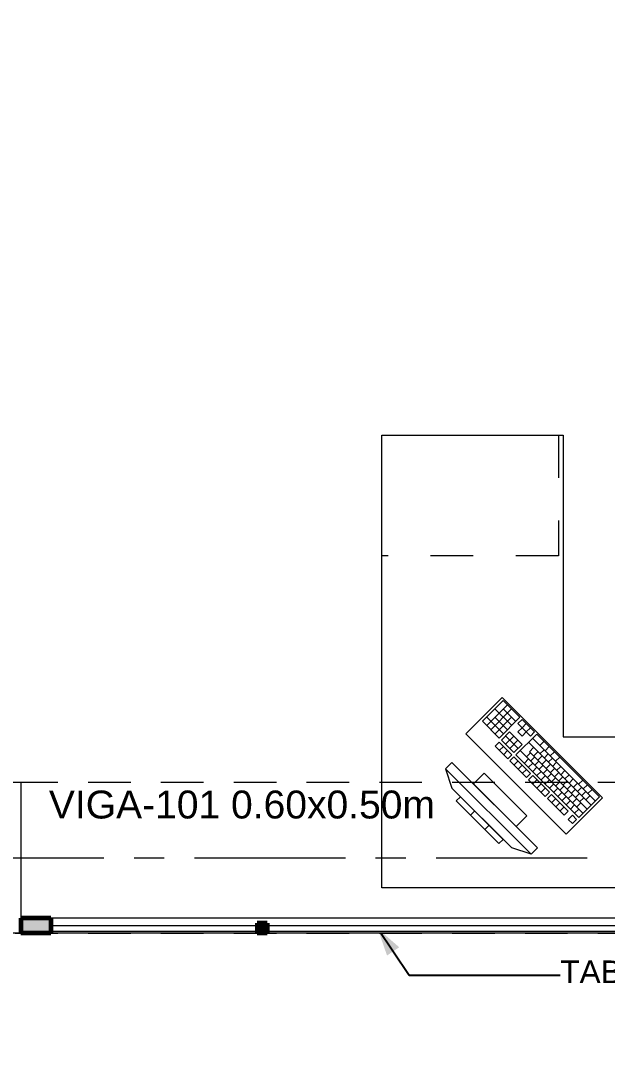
# Model space of a CAD drawing. Header units: inches. Extents: x -38 to 5698, y -33 to 92.
# Drawn here: x 287.57 to 289.513, y 29.302 to 32.724 of the extents above; entities that cross this region are included whole.
import ezdxf

# ---------------------------------------------------------------- set-up
doc = ezdxf.new("R2010")
doc.units = ezdxf.units.IN
doc.header["$MEASUREMENT"] = 0
doc.set_wipeout_variables(frame=1)
for name, pattern in [('Hidden Line', [0.195611, 0.141111, -0.0545]), ('Punto & Raya', [0.65, 0.5, -0.075, 0, -0.075]), ('Rayas', [0.282222, 0.141111, -0.141111]), ('Wipeout_Contour', [1, 0, -1])]:
    doc.linetypes.add(name, pattern=pattern)
for name, color, linetype in [('02 _ ARQ _ ALB _ Ejes Generales', 7, 'Continuous'), ('02 _ ARQ _ ZON _ Espacio.3D', 7, 'Continuous'), ('08 _ STR _ EXT _ 09 Vigas', 7, 'Continuous'), ('Acabado - Muros', 7, 'Continuous'), ('Interior - Mobiliario', 7, 'Continuous'), ('Notas - Etiquetas', 251, 'Continuous')]:
    doc.layers.add(name, color=color, linetype=linetype)
doc.styles.add('Estilo_Generado_4', font='swisse.ttf')
doc.dimstyles.new('Estilo_Generado__8', dxfattribs={"dimtxt": 0.18, "dimasz": 0.0912, "dimexe": 0.18, "dimexo": 0.0625, "dimgap": 0, "dimtad": 0, "dimtih": 1, "dimtoh": 1, "dimdec": 4, "dimzin": 0, "dimdsep": 46, "dimcen": 0.09, "dimadec": 0, "dimazin": 0, "dimtfac": 1, "dimtdec": 4, "dimtmove": 0, "dimatfit": 3, "dimldrblk": 'ARROWHEAD_5', "dimfxl": 1, "dimtolj": 1, "dimtzin": 0, "dimarcsym": 0})

# ---------------------------------------------------------------- blocks, each defined once
blk = doc.blocks.new('ARROWHEAD_5')
at = {"linetype": 'Continuous', "lineweight": 0}
blk.add_hatch(color=0, dxfattribs=at).paths.add_polyline_path([(-1, 0.2679), (0, 0), (-1, -0.2679)])
at = {"color": 0, "linetype": 'Continuous', "lineweight": 0}
blk.add_line((0, 0), (-1, 0), dxfattribs=at)

msp = doc.modelspace()

# ---------------------------------------------------------------- linework, layer by layer
at = {"layer": '02 _ ARQ _ ALB _ Ejes Generales', "color": 252, "linetype": 'Punto & Raya', "lineweight": 13}
msp.add_line((283.3454, 29.95), (332.07, 29.95), dxfattribs=at)
at = {"layer": '02 _ ARQ _ ZON _ Espacio.3D', "color": 254, "linetype": 'Continuous', "lineweight": 0, "flags": 128}
msp.add_lwpolyline([(285.82, 33.75), (285.8201, 29.75), (286.57, 29.7499), (286.57, 30.7), (287.07, 30.7), (287.07, 30.2), (287.57, 30.2), (287.57, 29.75), (293.57, 29.75), (293.57, 31.0002), (294.07, 31.0001), (294.07, 30.2), (294.47, 30.1999), (294.47, 29.75), (300.57, 29.75)], dxfattribs=at)
msp.add_lwpolyline([(294.47, 29.7), (285.82, 29.7), (285.82, 26.6), (295.5202, 26.6), (295.5202, 29.7)], close=True, dxfattribs=at)
at = {"layer": '08 _ STR _ EXT _ 09 Vigas', "color": 251, "linetype": 'Hidden Line', "lineweight": 13}
for p, q in [((287.07, 30.2), (293.57, 30.2)), ((287.07, 29.7), (307.57, 29.7))]:
    msp.add_line(p, q, dxfattribs=at)
at = {"layer": 'Acabado - Muros', "color": 7, "linetype": 'Continuous', "lineweight": 60}
msp.add_line((287.57, 29.75), (287.57, 29.7), dxfattribs=at)
at = {"layer": 'Interior - Mobiliario', "color": 175, "linetype": 'Rayas', "lineweight": 13}
for p, q in [((289.3509, 31.35), (289.3509, 30.95)), ((289.3509, 30.95), (288.7659, 30.95))]:
    msp.add_line(p, q, dxfattribs=at)
at = {"layer": 'Interior - Mobiliario', "color": 175, "linetype": 'Continuous', "lineweight": 13}
for p, q in [((289.1679, 30.4705), (289.0993, 30.4019)), ((289.2233, 30.4151), (289.1679, 30.4705)), ((289.1818, 30.4566), (289.1132, 30.3881)), ((289.1956, 30.4428), (289.127, 30.3742)), ((289.1959, 30.3877), (289.1405, 30.443)), ((289.2096, 30.4014), (289.168, 30.4429)), ((289.0993, 30.4019), (289.1547, 30.3465)), ((289.1684, 30.3602), (289.1131, 30.4156)), ((289.1822, 30.3739), (289.1406, 30.4155)), ((289.1957, 30.4152), (289.1409, 30.3604)), ((289.1547, 30.3465), (289.2233, 30.4151)), ((289.2302, 30.4082), (289.2165, 30.3944)), ((289.2165, 30.3944), (289.2304, 30.3806)), ((289.2718, 30.3666), (289.2302, 30.4082)), ((289.2441, 30.3943), (289.2304, 30.3806)), ((289.1891, 30.367), (289.1617, 30.3396)), ((289.2306, 30.3255), (289.1891, 30.367)), ((289.2787, 30.3597), (289.2101, 30.2911)), ((289.2304, 30.3806), (289.2166, 30.3669)), ((289.2166, 30.3669), (289.2305, 30.353)), ((289.2442, 30.3667), (289.2304, 30.3806)), ((289.2305, 30.353), (289.2442, 30.3667)), ((289.2579, 30.3805), (289.2442, 30.3667)), ((289.2442, 30.3667), (289.2581, 30.3529)), ((289.2581, 30.3529), (289.2718, 30.3666)), ((289.4864, 30.152), (289.2787, 30.3597)), ((289.1548, 30.3327), (289.1411, 30.319)), ((289.1963, 30.2912), (289.1548, 30.3327)), ((289.1617, 30.3396), (289.2032, 30.298)), ((289.2169, 30.3118), (289.1754, 30.3533)), ((289.2029, 30.3532), (289.1755, 30.3257)), ((289.2168, 30.3393), (289.1894, 30.3119)), ((289.2032, 30.298), (289.2306, 30.3255)), ((289.459, 30.1245), (289.2513, 30.3323)), ((289.4727, 30.1383), (289.265, 30.346)), ((289.3029, 30.3355), (289.2892, 30.3217)), ((289.1411, 30.319), (289.1826, 30.2775)), ((289.1686, 30.3189), (289.1549, 30.3052)), ((289.1825, 30.305), (289.1688, 30.2913)), ((289.1826, 30.2775), (289.1963, 30.2912)), ((289.2101, 30.2911), (289.4178, 30.0834)), ((289.4316, 30.0971), (289.2238, 30.3048)), ((289.2583, 30.2978), (289.2446, 30.2841)), ((289.2686, 30.315), (289.2549, 30.3012)), ((289.4453, 30.1108), (289.2549, 30.3012)), ((289.2824, 30.3011), (289.2687, 30.2874)), ((289.2963, 30.2873), (289.2826, 30.2735)), ((289.3031, 30.3079), (289.2893, 30.2942)), ((289.3169, 30.294), (289.3032, 30.2803)), ((289.3202, 30.3181), (289.3065, 30.3044)), ((289.3375, 30.3008), (289.3238, 30.2871)), ((288.9982, 30.2652), (288.977, 30.2439)), ((289.2811, 29.9823), (288.9982, 30.2652)), ((289.2033, 30.2843), (289.1896, 30.2706)), ((289.1896, 30.2706), (289.2449, 30.2152)), ((289.2587, 30.2289), (289.2033, 30.2843)), ((289.2171, 30.2704), (289.2034, 30.2567)), ((289.231, 30.2566), (289.2172, 30.2429)), ((289.2515, 30.2771), (289.2378, 30.2634)), ((289.2654, 30.2633), (289.2517, 30.2496)), ((289.2722, 30.2839), (289.2585, 30.2702)), ((289.286, 30.2701), (289.2723, 30.2564)), ((289.2999, 30.2562), (289.2862, 30.2425)), ((289.3101, 30.2734), (289.2964, 30.2597)), ((289.324, 30.2596), (289.3103, 30.2458)), ((289.3308, 30.2802), (289.317, 30.2665)), ((289.3446, 30.2664), (289.3309, 30.2526)), ((289.3549, 30.2835), (289.3411, 30.2698)), ((289.3585, 30.2525), (289.3447, 30.2388)), ((288.977, 30.2439), (289.2599, 29.9611)), ((288.977, 30.2439), (288.9982, 30.1803)), ((289.1043, 30.2298), (289.069, 30.1944)), ((289.2457, 30.0884), (289.1043, 30.2298)), ((289.2448, 30.2427), (289.2311, 30.229)), ((289.2449, 30.2152), (289.2587, 30.2289)), ((289.2656, 30.222), (289.2519, 30.2082)), ((289.2792, 30.2494), (289.2655, 30.2357)), ((289.321, 30.1666), (289.2656, 30.222)), ((289.2931, 30.2356), (289.2794, 30.2219)), ((289.3069, 30.2217), (289.2932, 30.208)), ((289.3137, 30.2424), (289.3, 30.2287)), ((289.3276, 30.2285), (289.3138, 30.2148)), ((289.3378, 30.2457), (289.3241, 30.232)), ((289.3517, 30.2319), (289.3379, 30.2182)), ((289.3655, 30.218), (289.3518, 30.2043)), ((289.3723, 30.2387), (289.3586, 30.2249)), ((289.3861, 30.2248), (289.3724, 30.2111)), ((289.069, 30.1944), (289.2104, 30.053)), ((289.2519, 30.2082), (289.3073, 30.1528)), ((289.2794, 30.2081), (289.2657, 30.1944)), ((289.2933, 30.1943), (289.2796, 30.1805)), ((289.3208, 30.2079), (289.3071, 30.1942)), ((289.3346, 30.1941), (289.3209, 30.1803)), ((289.3414, 30.2147), (289.3277, 30.201)), ((289.3553, 30.2008), (289.3415, 30.1871)), ((289.3691, 30.187), (289.3554, 30.1733)), ((289.3794, 30.2042), (289.3656, 30.1905)), ((289.3932, 30.1903), (289.3795, 30.1766)), ((289.4, 30.211), (289.3863, 30.1972)), ((289.4138, 30.1971), (289.4001, 30.1834)), ((289.431, 30.2074), (289.4173, 30.1937)), ((289.4466, 30.1918), (289.4329, 30.1781)), ((289.1962, 29.9823), (288.9982, 30.1803)), ((289.0265, 30.152), (289.0124, 30.1379)), ((289.168, 30.0106), (289.0265, 30.152)), ((289.3071, 30.1804), (289.2934, 30.1667)), ((289.3073, 30.1528), (289.321, 30.1666)), ((289.3279, 30.1596), (289.3142, 30.1459)), ((289.3833, 30.1042), (289.3279, 30.1596)), ((289.3485, 30.1802), (289.3348, 30.1665)), ((289.3623, 30.1664), (289.3486, 30.1526)), ((289.3762, 30.1525), (289.3624, 30.1388)), ((289.383, 30.1731), (289.3692, 30.1594)), ((289.3968, 30.1593), (289.3831, 30.1456)), ((289.4071, 30.1765), (289.3933, 30.1628)), ((289.4209, 30.1626), (289.4072, 30.1489)), ((289.4277, 30.1833), (289.414, 30.1696)), ((289.4178, 30.0834), (289.4864, 30.152)), ((289.4415, 30.1694), (289.4278, 30.1557)), ((289.4554, 30.1556), (289.4417, 30.1419)), ((289.4622, 30.1762), (289.4485, 30.1625)), ((289.0124, 30.1379), (289.1538, 29.9965)), ((289.3142, 30.1459), (289.3696, 30.0905)), ((289.3417, 30.1458), (289.328, 30.1321)), ((289.3556, 30.1319), (289.3419, 30.1182)), ((289.3694, 30.1181), (289.3557, 30.1044)), ((289.39, 30.1387), (289.3763, 30.125)), ((289.4039, 30.1248), (289.3901, 30.1111)), ((289.4106, 30.1455), (289.3969, 30.1317)), ((289.4245, 30.1316), (289.4108, 30.1179)), ((289.4347, 30.1488), (289.421, 30.1351)), ((289.0737, 30.1049), (289.0595, 30.0907)), ((289.2104, 30.053), (289.2457, 30.0884)), ((289.3696, 30.0905), (289.3833, 30.1042)), ((289.3971, 30.0904), (289.3834, 30.0767)), ((289.411, 30.0766), (289.3971, 30.0904)), ((289.4177, 30.111), (289.404, 30.0973)), ((289.1208, 30.0577), (289.1067, 30.0436)), ((289.3834, 30.0767), (289.3973, 30.0628)), ((289.3973, 30.0628), (289.411, 30.0766)), ((289.1538, 29.9965), (289.168, 30.0106)), ((289.2599, 29.9611), (289.1962, 29.9823)), ((289.2599, 29.9611), (289.2811, 29.9823))]:
    msp.add_line(p, q, dxfattribs=at)
at = {"layer": 'Interior - Mobiliario', "color": 175, "linetype": 'Continuous', "lineweight": 13, "flags": 128}
for points in [[(288.7659, 29.85), (288.7659, 31.35), (289.3659, 31.35), (289.3659, 30.35), (290.0659, 30.35), (290.0659, 29.85)], [(289.3765, 30.0283), (289.4968, 30.1485), (289.1644, 30.4808), (289.0442, 30.3606)]]:
    msp.add_lwpolyline(points, close=True, dxfattribs=at)

# ---------------------------------------------------------------- texts
at = {"layer": 'Notas - Etiquetas', "color": 8, "linetype": 'Continuous', "lineweight": 13, "insert": (287.6634, 30.1724), "char_height": 0.0925, "attachment_point": 1, "style": 'Estilo_Generado_4'}
msp.add_mtext('\\A1;{\\pql;\\fSwis721 Ex BT|b0|i0|c0|p34;VIGA-101\\fSwis721 Ex BT|b0|i0|c0|p34; \\fSwis721 Ex BT|b0|i0|c0|p34;0.60\\fSwis721 Ex BT|b0|i0|c0|p34;x\\fSwis721 Ex BT|b0|i0|c0|p34;0.50\\fSwis721 Ex BT|b0|i0|c0|p34;m}', dxfattribs=at)
at = {"layer": 'Notas - Etiquetas', "color": 8, "linetype": 'Continuous', "lineweight": 13, "insert": (289.3567, 29.5605), "char_height": 0.075, "attachment_point": 4, "rotation": 0, "style": 'Estilo_Generado_4'}
msp.add_mtext('\\A1;{\\pql;\\fSwis721 Ex BT|b0|i0|c0|p34;TABIQUERIA FIJA 2 (VER DETALLE)\\fSwis721 Ex BT|b0|i0|c0|p34; }', dxfattribs=at)

# ---------------------------------------------------------------- leaders
at = {"layer": 'Notas - Etiquetas', "color": 8, "linetype": 'Continuous', "lineweight": 13, "annotation_type": 0, "has_hookline": 1, "hookline_direction": 0, "text_width": 1.9482, "horizontal_direction": (1, 1e-06, 0)}
msp.add_leader([(288.7522, 29.715), (288.8567, 29.5605), (289.3567, 29.5605)], dimstyle='Estilo_Generado__8', dxfattribs=at)

# ---------------------------------------------------------------- next in the draw order: wipeouts: each hides what was drawn before it
at = {"color": 254, "linetype": 'Wipeout_Contour', "lineweight": 0, "ltscale": 14544.697771}
msp.add_wipeout([(288.37, 29.75), (288.37, 29.733), (288.3865, 29.733), (288.3865, 29.7), (290.52, 29.7), (290.52, 29.75)], dxfattribs=at).dxf.layer = 'Acabado - Muros'

# ---------------------------------------------------------------- next in the draw order: wipeouts: each hides what was drawn before it
at = {"color": 254, "linetype": 'Wipeout_Contour', "lineweight": 0, "ltscale": 14536.994851}
msp.add_wipeout([(287.67, 29.75), (287.67, 29.7), (288.3535, 29.7), (288.3535, 29.733), (288.37, 29.733), (288.37, 29.75)], dxfattribs=at).dxf.layer = 'Acabado - Muros'

# ---------------------------------------------------------------- next in the draw order: linework, layer by layer
at = {"layer": 'Acabado - Muros', "color": 7, "linetype": 'Continuous', "lineweight": 60}
msp.add_line((287.67, 29.75), (287.57, 29.75), dxfattribs=at)
at = {"layer": 'Acabado - Muros', "color": 251, "linetype": 'Continuous', "lineweight": 13, "flags": 128}
for points in [[(290.52, 29.75), (288.37, 29.75), (287.67, 29.75)], [(288.3535, 29.7), (287.67, 29.7)], [(290.52, 29.7), (288.3865, 29.7)]]:
    msp.add_lwpolyline(points, dxfattribs=at)

# ---------------------------------------------------------------- next in the draw order: wipeouts: each hides what was drawn before it
at = {"color": 254, "linetype": 'Wipeout_Contour', "lineweight": 0, "ltscale": 9691.484277}
msp.add_wipeout([(287.67, 29.705), (288.3535, 29.705), (288.3535, 29.725), (287.67, 29.725)], dxfattribs=at).dxf.layer = 'Acabado - Muros'
at = {"color": 254, "linetype": 'Wipeout_Contour', "lineweight": 0, "ltscale": 9697.249837}
msp.add_wipeout([(288.3865, 29.705), (290.52, 29.705), (290.52, 29.725), (288.3865, 29.725)], dxfattribs=at).dxf.layer = 'Acabado - Muros'

# ---------------------------------------------------------------- next in the draw order: hatches: boundary and pattern name
at = {"layer": 'Acabado - Muros', "linetype": 'Continuous', "lineweight": 0}
for points in [[(287.67, 29.7), (287.67, 29.75), (287.57, 29.75), (287.57, 29.7)], [(288.3535, 29.733), (288.3535, 29.7), (288.3865, 29.7), (288.3865, 29.733)]]:
    msp.add_hatch(color=254, dxfattribs=at).paths.add_polyline_path(points)

# ---------------------------------------------------------------- next in the draw order: linework, layer by layer
at = {"layer": 'Acabado - Muros', "color": 7, "linetype": 'Continuous', "lineweight": 60}
for p, q in [((287.67, 29.75), (287.67, 29.7)), ((288.3535, 29.733), (288.3535, 29.7)), ((288.3865, 29.733), (288.3535, 29.733)), ((288.3865, 29.733), (288.3865, 29.7)), ((287.67, 29.7), (287.57, 29.7)), ((288.3865, 29.7), (288.3535, 29.7))]:
    msp.add_line(p, q, dxfattribs=at)
at = {"layer": 'Acabado - Muros', "color": 7, "linetype": 'Continuous', "lineweight": 13, "flags": 128}
for points in [[(287.67, 29.705), (287.67, 29.725), (288.3535, 29.725), (288.3535, 29.705)], [(288.3865, 29.705), (288.3865, 29.725), (290.52, 29.725), (290.52, 29.705)]]:
    msp.add_lwpolyline(points, close=True, dxfattribs=at)

doc.saveas('drawing.dxf')
